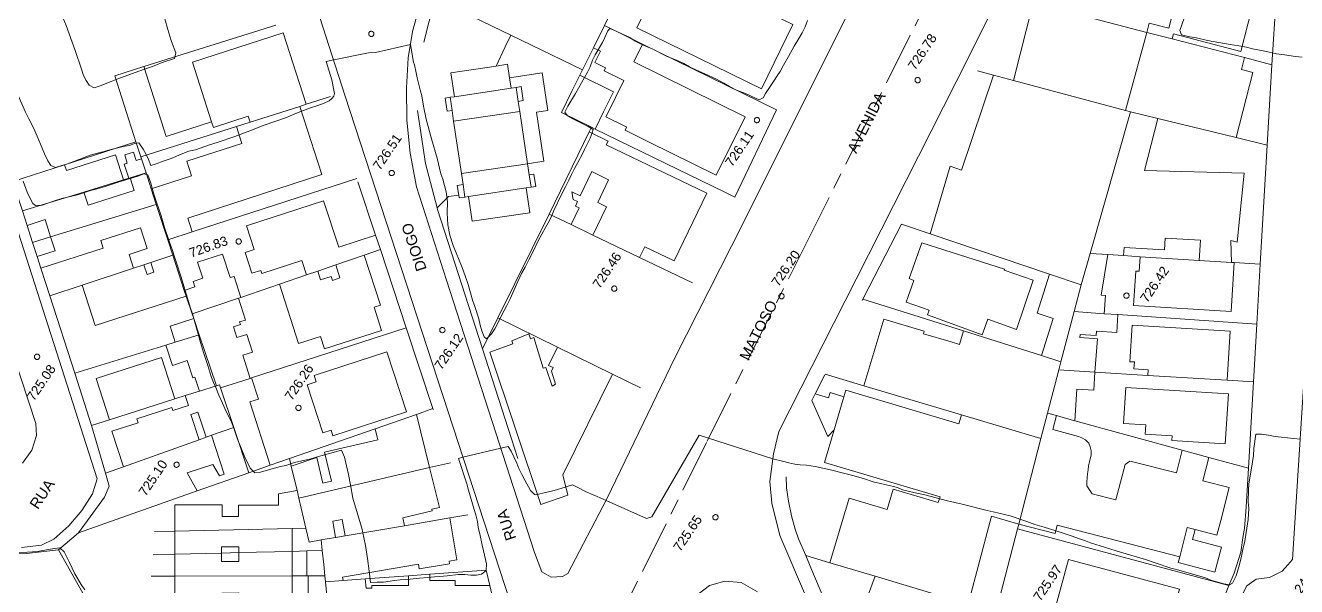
# Model space of a CAD drawing. Header units: metres. Extents: x 325024 to 7190115, y 7391967 to 10157759.
# Drawn here: x 326418.3 to 326656.3, y 7392474.5 to 7392579.5 of the extents above; entities that cross this region are included whole.
import ezdxf
from ezdxf.enums import TextEntityAlignment as Align

# ---------------------------------------------------------------- set-up
doc = ezdxf.new("R2010")
doc.units = ezdxf.units.M
doc.linetypes.add('T09', pattern=[17, 10, -2, 3, -2])
doc.layers.get('0').update_dxf_attribs({"lineweight": 18})
for name, color, linetype, lineweight in [('100_SIST_VIARIO_MEIO_FIO', 1, 'Continuous', 18), ('160_P_SIMP_ASF_TOP', 7, 'Continuous', 18), ('206_MURO_E_MURO_ARRIMO', 7, 'Continuous', 18), ('214_PROJ_BEIRAL_EDIF', 10, 'Continuous', 18), ('508_LM_SETOR_FISCAL', 136, 'T09', 18), ('604_CURVA_INTERM', 7, 'Continuous', 18), ('606_PTO_COTADO', 7, 'Continuous', 18), ('608_PTO_COTADO_INTERVIA', 1, 'Continuous', 18)]:
    doc.layers.add(name, color=color, linetype=linetype, lineweight=lineweight)
doc.styles.add('Style-Arial', font='arial.ttf', dxfattribs={"height": 1.75})

# ---------------------------------------------------------------- blocks, each defined once
blk = doc.blocks.new('SP09')
at = {"color": 0, "linetype": 'Continuous'}
blk.add_lwpolyline([(-0.03, -0.51), (-0.14, -0.49), (-0.24, -0.46), (-0.31, -0.42), (-0.35, -0.39), (-0.42, -0.31), (-0.47, -0.24), (-0.51, -0.15), (-0.52, -0.09), (-0.52, 0.03), (-0.51, 0.11), (-0.48, 0.2), (-0.44, 0.27), (-0.4, 0.33), (-0.32, 0.39), (-0.23, 0.44), (-0.15, 0.48), (-0.1, 0.48), (-0.03, 0.48), (0.08, 0.48), (0.19, 0.44), (0.27, 0.4), (0.35, 0.32), (0.41, 0.23), (0.46, 0.11), (0.48, 0.03), (0.48, -0.03), (0.47, -0.08), (0.44, -0.21), (0.38, -0.3), (0.31, -0.38), (0.23, -0.44), (0.1, -0.49), (0.02, -0.51)], close=True, dxfattribs=at)
blk = doc.blocks.new('SP10')
at = {"color": 0, "linetype": 'Continuous'}
blk.add_lwpolyline([(-0.03, -0.51), (-0.14, -0.49), (-0.24, -0.46), (-0.31, -0.42), (-0.35, -0.39), (-0.42, -0.31), (-0.47, -0.24), (-0.51, -0.15), (-0.52, -0.09), (-0.52, 0.03), (-0.51, 0.11), (-0.48, 0.2), (-0.44, 0.27), (-0.4, 0.33), (-0.32, 0.39), (-0.23, 0.44), (-0.15, 0.48), (-0.1, 0.48), (-0.03, 0.48), (0.08, 0.48), (0.19, 0.44), (0.27, 0.4), (0.35, 0.32), (0.41, 0.23), (0.46, 0.11), (0.48, 0.03), (0.48, -0.03), (0.47, -0.08), (0.44, -0.21), (0.38, -0.3), (0.31, -0.38), (0.23, -0.44), (0.1, -0.49), (0.02, -0.51)], close=True, dxfattribs=at)

msp = doc.modelspace()

# ---------------------------------------------------------------- linework, layer by layer
at = {"layer": '100_SIST_VIARIO_MEIO_FIO'}
msp.add_lwpolyline([(326594.844, 7392573.526), (326638.55, 7392661.62), (326640.725, 7392663.68), (326643.265, 7392665.266), (326646.8, 7392666.488), (326650.329, 7392667.199), (326654.068, 7392667.449), (326656.829, 7392667.302), (326659.009, 7392666.763), (326661.016, 7392665.757), (326663.255, 7392663.777), (326664.451, 7392661.945), (326665.577, 7392657.759), (326666.163, 7392654.059), (326666.129, 7392650.314), (326661.256, 7392569.768), (326655.499, 7392479.538), (326654.61, 7392478.541)], dxfattribs=at)
at = {"layer": '100_SIST_VIARIO_MEIO_FIO', "flags": 128}
for points in [[(326511.869, 7392462.807), (326478.053, 7392566.48), (326466.257, 7392603.175)], [(326492.934, 7392585.523), (326491.924, 7392582.629), (326490.759, 7392578.371), (326489.938, 7392573.457), (326489.609, 7392567.85), (326489.683, 7392561.785), (326490.32, 7392555.625), (326491.488, 7392549.303), (326497.085, 7392531.809), (326513.578, 7392480.846), (326514.972, 7392477.252), (326516.722, 7392476.227), (326518.833, 7392476.34), (326519.824, 7392476.908), (326527.151, 7392490.891), (326539.943, 7392517.446), (326550.493, 7392538.164), (326553.971, 7392545.135)], [(326553.971, 7392545.135), (326574.832, 7392586.94)], [(326573.788, 7392532.022), (326594.844, 7392573.526)], [(326414.435, 7392548.619), (326431.699, 7392494.632), (326430.834, 7392491.859), (326428.832, 7392488.692), (326426.41, 7392485.837), (326423.597, 7392483.365), (326421.26, 7392482.25), (326417.555, 7392481.777)], [(326409.052, 7392538.82), (326420.223, 7392504.972), (326420.315, 7392502.747), (326419.437, 7392500.031), (326417.723, 7392497.598)], [(326654.61, 7392478.541), (326653.566, 7392477.37), (326651.198, 7392476.187), (326648.709, 7392475.87), (326646.951, 7392474.59), (326643.565, 7392468.009), (326638.263, 7392460.508), (326636.857, 7392458.747), (326631.11, 7392454.11), (326604.218, 7392434.529), (326601.283, 7392433.072), (326599.409, 7392433.092), (326595.858, 7392434.74), (326590.308, 7392436.467), (326586.641, 7392436.699), (326580.818, 7392436.164), (326579.681, 7392436.891), (326559.482, 7392484.057), (326558.032, 7392490.084), (326557.637, 7392494.12), (326558.337, 7392499.291), (326559.333, 7392503.528), (326573.788, 7392532.022)], [(326543.977, 7392472.873), (326546.326, 7392474.653), (326549.19, 7392475.507), (326552.262, 7392475.231), (326555.338, 7392473.486)]]:
    msp.add_lwpolyline(points, dxfattribs=at)
at = {"layer": '206_MURO_E_MURO_ARRIMO'}
for p, q in [((326651.635, 7392572.165), (326652.618, 7392587.324)), ((326492.887, 7392576.411), (326494.828, 7392584.27)), ((326650.763, 7392557.108), (326651.635, 7392572.165)), ((326558.869, 7392563.73), (326551.088, 7392547.396)), ((326491.682, 7392563.595), (326493.155, 7392553.662)), ((326649.472, 7392534.815), (326650.763, 7392557.108)), ((326493.155, 7392553.662), (326495.339, 7392545.357)), ((326480.526, 7392550.216), (326483.834, 7392540.239)), ((326576.187, 7392530.434), (326582.301, 7392542.295)), ((326419.602, 7392538.896), (326418.571, 7392542.091)), ((326420.454, 7392536.257), (326419.602, 7392538.896)), ((326484.723, 7392537.559), (326489.547, 7392522.905)), ((326422.826, 7392528.905), (326421.158, 7392534.073)), ((326648.821, 7392523.583), (326649.472, 7392534.815)), ((326575.082, 7392528.29), (326576.187, 7392530.434)), ((326427.497, 7392514.431), (326422.826, 7392528.905)), ((326574.933, 7392528.001), (326575.082, 7392528.29)), ((326648.195, 7392512.771), (326648.821, 7392523.583)), ((326489.547, 7392522.905), (326494.527, 7392507.78)), ((326503.852, 7392518.945), (326510.469, 7392498.457)), ((326430.663, 7392504.618), (326427.497, 7392514.431)), ((326566.12, 7392510.551), (326567.908, 7392514.11)), ((326647.261, 7392496.64), (326648.195, 7392512.771)), ((326494.527, 7392507.78), (326494.592, 7392507.582)), ((326433.276, 7392495.679), (326430.663, 7392504.618)), ((326433.973, 7392493.293), (326433.276, 7392495.679)), ((326560.724, 7392495.035), (326560.772, 7392492.984)), ((326646.839, 7392489.364), (326647.261, 7392496.64)), ((326433.081, 7392491.198), (326433.973, 7392493.293)), ((326560.772, 7392492.984), (326561.125, 7392490.474)), ((326428.18, 7392484.558), (326433.081, 7392491.198)), ((326561.125, 7392490.474), (326561.713, 7392487.699)), ((326561.713, 7392487.699), (326562.377, 7392485.235)), ((326646.485, 7392485.365), (326646.839, 7392489.364)), ((326562.377, 7392485.235), (326563.034, 7392483.424)), ((326646.282, 7392484.052), (326646.485, 7392485.365)), ((326424.487, 7392481.327), (326428.18, 7392484.558)), ((326563.034, 7392483.424), (326564.371, 7392480.28)), ((326645.796, 7392480.924), (326646.282, 7392484.052)), ((326415.525, 7392480.77), (326418.49, 7392480.685)), ((326418.49, 7392480.685), (326424.487, 7392481.327)), ((326644.56, 7392476.978), (326645.796, 7392480.924)), ((326564.371, 7392480.28), (326565.34, 7392478.002)), ((326565.34, 7392478.002), (326577.589, 7392448.966)), ((326504.555, 7392477.55), (326505.219, 7392474.689)), ((326643.608, 7392474.653), (326644.56, 7392476.978)), ((326642.448, 7392471.822), (326643.608, 7392474.653))]:
    msp.add_line(p, q, dxfattribs=at)
at = {"layer": '206_MURO_E_MURO_ARRIMO', "flags": 128}
for points in [[(326532.239, 7392590.786), (326526.662, 7392579.497)], [(326509.123, 7392577.719), (326494.919, 7392584.639)], [(326465.15, 7392579.588), (326440.411, 7392571.811)], [(326558.869, 7392563.73), (326533.806, 7392576)], [(326524.611, 7392575.344), (326522.552, 7392571.176)], [(326646.519, 7392573.489), (326651.635, 7392572.165)], [(326599.538, 7392570.199), (326596.551, 7392570.996)], [(326470.842, 7392564.757), (326475.409, 7392566.211)], [(326549.073, 7392548.376), (326524.912, 7392560.127)], [(326425.58, 7392553.412), (326438.959, 7392557.73)], [(326650.763, 7392557.108), (326644.931, 7392558.531)], [(326439.989, 7392554.56), (326439.879, 7392554.899)], [(326437.606, 7392550.896), (326436.62, 7392550.593)], [(326480.32, 7392550.862), (326449.491, 7392540.881)], [(326551.088, 7392547.396), (326549.073, 7392548.376)], [(326524.526, 7392540.263), (326520.427, 7392542.234)], [(326587.668, 7392540.517), (326582.301, 7392542.295)], [(326422.981, 7392539.934), (326419.602, 7392538.896)], [(326543.131, 7392531.317), (326533.264, 7392536.061)], [(326623.881, 7392536.423), (326626.991, 7392536.228)], [(326644.592, 7392535.122), (326649.472, 7392534.815)], [(326422.826, 7392528.905), (326428.866, 7392530.898)], [(326465.826, 7392531.092), (326458.593, 7392528.616)], [(326575.082, 7392528.29), (326583.41, 7392525.655)], [(326583.41, 7392525.655), (326593.906, 7392522.333)], [(326506.729, 7392524.761), (326517.905, 7392519.281)], [(326622.802, 7392525.372), (326648.821, 7392523.583)], [(326489.547, 7392522.905), (326460.599, 7392513.522)], [(326444.579, 7392519.675), (326427.497, 7392514.431)], [(326528.198, 7392514.234), (326533.413, 7392511.677)], [(326567.976, 7392514.245), (326575.256, 7392512.075)], [(326628.424, 7392514.01), (326618.496, 7392514.632)], [(326648.195, 7392512.771), (326643.268, 7392513.079)], [(326448.182, 7392510.212), (326446.227, 7392509.587)], [(326491.455, 7392506.709), (326494.527, 7392507.78)], [(326433.989, 7392505.679), (326430.663, 7392504.618)], [(326634.864, 7392500.027), (326614.759, 7392505.518)], [(326450.771, 7392501.944), (326452.081, 7392502.413)], [(326467.708, 7392498.425), (326483.765, 7392504.026)], [(326464.101, 7392497.167), (326467.708, 7392498.425)], [(326467.708, 7392498.425), (326468.042, 7392497.007)], [(326497.882, 7392497.664), (326493.95, 7392496.743)], [(326647.261, 7392496.64), (326639.861, 7392498.661)], [(326433.276, 7392495.679), (326436.598, 7392496.869)], [(326450.427, 7392492.373), (326428.18, 7392484.558)], [(326501.122, 7392487.899), (326497.715, 7392487.316)], [(326604.023, 7392485.275), (326599.982, 7392469.641)], [(326604.023, 7392485.275), (326604.245, 7392486.134)], [(326643.608, 7392474.653), (326604.023, 7392485.275)], [(326442.4, 7392484.778), (326446.227, 7392484.862)], [(326424.487, 7392481.327), (326432.471, 7392467.146), (326429.336, 7392463.732), (326452.43, 7392461.742)], [(326442.168, 7392480.43), (326446.224, 7392480.529)], [(326454.991, 7392480.743), (326458.229, 7392480.822)], [(326468.216, 7392481.065), (326470.934, 7392481.132)], [(326564.371, 7392480.28), (326568.9, 7392478.927)], [(326441.791, 7392476.398), (326446.221, 7392476.412)], [(326468.213, 7392476.486), (326470.931, 7392476.495)], [(326481.894, 7392475.89), (326489.957, 7392476.481)], [(326493.964, 7392476.774), (326504.555, 7392477.55)]]:
    msp.add_lwpolyline(points, dxfattribs=at)
at = {"layer": '214_PROJ_BEIRAL_EDIF', "flags": 128}
for points in [[(326631.691, 7392592.627), (326635.519, 7392591.657), (326638.137, 7392590.994), (326637.45, 7392588.337), (326647.362, 7392585.772), (326647.228, 7392585.255), (326648.465, 7392584.935), (326645.808, 7392574.668), (326633.206, 7392577.928), (326632.965, 7392576.996), (326628.245, 7392578.217), (326628.664, 7392579.967), (326632.322, 7392579.02), (326633.519, 7392583.649), (326629.776, 7392584.617)], [(326557.175, 7392582.021), (326561.96, 7392579.678), (326556.068, 7392567.644), (326532.759, 7392579.056), (326537.291, 7392588.313), (326538.746, 7392591.283), (326544.075, 7392588.674), (326544.388, 7392589.314), (326550.661, 7392586.243), (326550.253, 7392585.41)], [(326624.201, 7392563.62), (326628.245, 7392578.217), (326606.933, 7392583.731), (326603.25, 7392569.209)], [(326453.129, 7392561.471), (326453.478, 7392560.395), (326459.99, 7392562.506), (326460.343, 7392561.415), (326469.612, 7392564.366), (326470.842, 7392564.757), (326466.509, 7392578.123), (326449.517, 7392572.615)], [(326630.295, 7392562.102), (326644.931, 7392558.531), (326648.077, 7392570.69), (326645.938, 7392571.243), (326646.519, 7392573.489), (326632.965, 7392576.996), (326628.245, 7392578.217), (326624.201, 7392563.62), (326625.187, 7392563.348)], [(326453.129, 7392561.471), (326444.634, 7392558.729), (326440.411, 7392571.811), (326435.002, 7392570.11), (326438.959, 7392557.73), (326439.879, 7392554.899), (326457.781, 7392560.599), (326460.343, 7392561.415), (326459.99, 7392562.506), (326453.478, 7392560.395)], [(326506.391, 7392571.921), (326508.53, 7392572.242), (326508.909, 7392569.713), (326509.2, 7392567.773), (326498.572, 7392566.18), (326497.902, 7392570.649)], [(326508.909, 7392569.713), (326515.024, 7392570.63), (326516.083, 7392563.569), (326513.977, 7392563.254), (326515.345, 7392554.127), (326512.269, 7392553.634), (326510.801, 7392563.43), (326510.52, 7392565.3), (326511.478, 7392565.443), (326511.086, 7392568.056), (326510.129, 7392567.912), (326509.2, 7392567.773)], [(326587.668, 7392540.517), (326609.98, 7392532.952), (326615.955, 7392530.926), (326617.632, 7392536.816), (326625.187, 7392563.348), (326624.201, 7392563.62), (326603.25, 7392569.209), (326599.538, 7392570.199), (326593.516, 7392552.439), (326591.395, 7392553.158)], [(326497.762, 7392566.058), (326498.133, 7392563.585), (326497.219, 7392563.448), (326496.848, 7392565.921)], [(326510.52, 7392565.3), (326510.129, 7392567.912), (326509.2, 7392567.773), (326498.572, 7392566.18), (326497.762, 7392566.058), (326498.133, 7392563.585), (326498.434, 7392561.576), (326510.801, 7392563.43)], [(326510.52, 7392565.3), (326510.129, 7392567.912), (326511.086, 7392568.056), (326511.478, 7392565.443)], [(326441.823, 7392548.919), (326442.769, 7392546.009), (326444.917, 7392539.4), (326449.491, 7392540.881), (326448.656, 7392543.457), (326473.752, 7392551.592), (326469.612, 7392564.366), (326460.343, 7392561.415), (326457.781, 7392560.599), (326458.81, 7392557.426), (326448.494, 7392554.082), (326449.374, 7392551.367)], [(326498.434, 7392561.576), (326510.801, 7392563.43), (326512.269, 7392553.634), (326499.903, 7392551.78)], [(326630.295, 7392562.102), (326625.187, 7392563.348), (326617.632, 7392536.816), (326620.915, 7392536.61), (326623.881, 7392536.423), (326623.979, 7392537.969), (326631.526, 7392537.495), (326631.664, 7392539.704), (326638.268, 7392539.289), (326638.032, 7392535.534), (326644.056, 7392535.155), (326643.939, 7392539.237), (326645.166, 7392538.919), (326646.424, 7392551.861), (326627.779, 7392552.377)], [(326516.341, 7392544.199), (326523.804, 7392559.592), (326527.372, 7392557.877), (326527.019, 7392557.142), (326545.824, 7392548.103), (326539.729, 7392535.422), (326534.228, 7392538.067), (326533.264, 7392536.061), (326524.526, 7392540.263), (326527.08, 7392545.575), (326525.408, 7392546.379), (326527.453, 7392550.634), (326524.312, 7392552.143), (326522.135, 7392547.614), (326520.579, 7392548.362), (326520.795, 7392546.95), (326521.65, 7392546.539), (326521.253, 7392545.713), (326521.941, 7392545.383), (326520.427, 7392542.234)], [(326429.225, 7392548.323), (326436.62, 7392550.593), (326435.098, 7392555.307), (326425.924, 7392552.346), (326425.58, 7392553.412), (326415.924, 7392550.295), (326417.702, 7392544.785)], [(326437.606, 7392550.896), (326437.852, 7392550.971), (326440.856, 7392551.893), (326439.989, 7392554.56), (326439.029, 7392554.25), (326438.525, 7392555.813), (326436.856, 7392555.274), (326437.344, 7392553.76), (326436.744, 7392553.567)], [(326429.225, 7392548.323), (326430.026, 7392545.84), (326438.614, 7392548.612), (326437.852, 7392550.971), (326440.856, 7392551.893), (326441.823, 7392548.919), (326442.769, 7392546.009), (326422.981, 7392539.934), (326421.935, 7392543.177), (326418.571, 7392542.091), (326417.702, 7392544.785)], [(326512.579, 7392551.568), (326512.269, 7392553.634), (326499.903, 7392551.78), (326500.213, 7392549.714), (326500.563, 7392547.381), (326501.225, 7392547.48), (326512.024, 7392549.1), (326512.929, 7392549.235)], [(326499.395, 7392547.752), (326499.126, 7392549.551), (326500.213, 7392549.714), (326500.563, 7392547.381), (326499.476, 7392547.218)], [(326512.929, 7392549.235), (326512.579, 7392551.568), (326513.461, 7392551.701), (326513.811, 7392549.367)], [(326501.225, 7392547.48), (326512.024, 7392549.1), (326512.719, 7392544.466), (326501.92, 7392542.847)], [(326438.513, 7392534.08), (326440.442, 7392534.717), (326441.723, 7392535.139), (326445.859, 7392536.504), (326444.917, 7392539.4), (326442.769, 7392546.009), (326422.981, 7392539.934), (326423.818, 7392537.343), (326420.454, 7392536.257), (326421.158, 7392534.073), (326432.809, 7392537.834), (326432.36, 7392539.225), (326439.816, 7392541.632), (326441.073, 7392537.737), (326437.686, 7392536.643)], [(326481.718, 7392536.53), (326476.354, 7392534.695), (326472.981, 7392533.54), (326470.909, 7392532.831), (326470.033, 7392535.534), (326462.507, 7392533.095), (326462.323, 7392533.663), (326460.673, 7392533.128), (326459.407, 7392537.034), (326461.117, 7392537.588), (326459.682, 7392542.014), (326474.097, 7392546.687), (326476.914, 7392537.996), (326483.834, 7392540.239), (326484.723, 7392537.559)], [(326586.124, 7392538.849), (326583.7, 7392532.133), (326584.631, 7392531.797), (326583.167, 7392527.741), (326587.455, 7392526.193), (326587.14, 7392525.32), (326597.415, 7392521.612), (326598.459, 7392524.506), (326603.816, 7392522.573), (326606.934, 7392531.833), (326601.527, 7392533.712), (326601.581, 7392533.862)], [(326441.723, 7392535.139), (326445.859, 7392536.504), (326448.002, 7392529.912), (326448.358, 7392528.816), (326431.314, 7392523.315), (326428.866, 7392530.898), (326438.513, 7392534.08), (326440.442, 7392534.717), (326441.027, 7392532.905), (326442.311, 7392533.319)], [(326449.479, 7392525.497), (326448.358, 7392528.816), (326448.002, 7392529.912), (326449.997, 7392530.559), (326449.659, 7392531.602), (326451.451, 7392532.183), (326450.48, 7392535.179), (326455.187, 7392536.705), (326456.612, 7392532.31), (326457.322, 7392532.54), (326458.593, 7392528.616), (326458.153, 7392528.466)], [(326476.354, 7392534.695), (326481.718, 7392536.53), (326484.758, 7392527.151), (326483.534, 7392526.754), (326484.939, 7392522.419), (326474.257, 7392518.956), (326473.493, 7392521.312), (326469.423, 7392519.992), (326465.826, 7392531.092), (326470.909, 7392532.831), (326472.981, 7392533.54), (326473.513, 7392531.9), (326475.505, 7392532.546), (326475.751, 7392531.787), (326477.149, 7392532.241)], [(326620.251, 7392525.548), (326614.619, 7392525.935), (326615.955, 7392530.926), (326617.632, 7392536.816), (326620.915, 7392536.61), (326619.705, 7392528.991), (326620.464, 7392528.943)], [(326626.991, 7392536.228), (326638.032, 7392535.534), (326644.056, 7392535.155), (326644.592, 7392535.122), (326644.015, 7392525.942), (326625.745, 7392527.09), (326626.15, 7392533.528), (326626.819, 7392533.486)], [(326608.487, 7392517.718), (326612.112, 7392516.571), (326614.619, 7392525.935), (326615.955, 7392530.926), (326609.98, 7392532.952), (326607.664, 7392525.633), (326610.688, 7392524.675)], [(326454.814, 7392511.646), (326460.37, 7392513.447), (326458.971, 7392517.761), (326460.775, 7392518.346), (326459.693, 7392521.685), (326457.866, 7392521.093), (326457.223, 7392523.076), (326458.536, 7392523.502), (326458.374, 7392524.004), (326459.483, 7392524.363), (326458.153, 7392528.466), (326449.479, 7392525.497), (326449.772, 7392524.631), (326450.803, 7392521.586), (326454.021, 7392512.077), (326454.608, 7392512.264)], [(326618.496, 7392514.632), (326611.721, 7392515.057), (326612.112, 7392516.571), (326614.619, 7392525.935), (326620.251, 7392525.548), (326622.802, 7392525.372), (326622.591, 7392522.016), (326618.779, 7392522.256), (326618.729, 7392521.448), (326615.725, 7392521.637), (326615.691, 7392521.081), (326619.018, 7392520.872)], [(326449.772, 7392524.631), (326450.803, 7392521.586), (326446.306, 7392520.205), (326445.339, 7392523.2)], [(326628.424, 7392514.01), (326643.268, 7392513.079), (326643.845, 7392522.263), (326625.504, 7392523.416), (326625.073, 7392516.573), (326625.885, 7392516.522), (326625.803, 7392515.219), (326628.489, 7392515.051)], [(326450.837, 7392511.06), (326454.021, 7392512.077), (326450.803, 7392521.586), (326446.306, 7392520.205), (326444.579, 7392519.675), (326445.802, 7392515.885), (326448.565, 7392516.777), (326449.615, 7392513.522), (326450.002, 7392513.647)], [(326528.198, 7392514.234), (326517.905, 7392519.281), (326516.224, 7392515.885), (326517.079, 7392515.461), (326516.737, 7392514.769), (326517.526, 7392512.337), (326516.866, 7392512.01), (326515.727, 7392515.511), (326515.222, 7392515.341), (326513.475, 7392521.074), (326512.829, 7392520.876), (326512.51, 7392521.756), (326509.32, 7392520.49), (326509.519, 7392519.894), (326505.188, 7392518.349), (326514.787, 7392489.807), (326519.816, 7392491.585), (326518.858, 7392495.361)], [(326471.03, 7392512.252), (326472.696, 7392512.792), (326472.301, 7392514.011), (326485.943, 7392518.433), (326489.593, 7392507.172), (326475.834, 7392502.712), (326475.492, 7392503.767), (326473.943, 7392503.265)], [(326433.989, 7392505.679), (326446.227, 7392509.587), (326443.724, 7392517.34), (326431.499, 7392513.394)], [(326454.021, 7392512.077), (326450.837, 7392511.06), (326448.182, 7392510.212), (326448.782, 7392508.353), (326445.889, 7392507.419), (326445.707, 7392507.981), (326439.13, 7392505.858), (326439.363, 7392505.136), (326434.443, 7392503.548), (326436.598, 7392496.869), (326450.771, 7392501.944), (326449.241, 7392506.683), (326450.565, 7392507.11), (326452.081, 7392502.413), (326453.112, 7392502.783), (326457.269, 7392504.271), (326454.814, 7392511.646), (326454.608, 7392512.264)], [(326464.101, 7392497.167), (326460.258, 7392509.023), (326461.887, 7392509.551), (326460.599, 7392513.522), (326460.37, 7392513.447), (326454.814, 7392511.646), (326457.269, 7392504.271), (326460.1, 7392495.771)], [(326624.263, 7392511.746), (326643.491, 7392510.538), (326642.905, 7392501.215), (326632.921, 7392501.843), (326632.974, 7392502.691), (326627.923, 7392503.008), (326628.032, 7392504.742), (326623.84, 7392505.006)], [(326566.12, 7392510.551), (326565.485, 7392509.286), (326568.511, 7392502.568), (326569.673, 7392503.833), (326571.517, 7392510.017), (326568.93, 7392510.789), (326568.635, 7392509.801)], [(326608.396, 7392502.194), (326593.548, 7392506.621), (326593.047, 7392504.94), (326571.885, 7392511.25), (326571.517, 7392510.017), (326569.673, 7392503.833), (326567.852, 7392497.724), (326589.505, 7392491.268), (326589.184, 7392490.191), (326580.722, 7392492.714), (326579.579, 7392488.883), (326572.498, 7392490.994), (326568.9, 7392478.927), (326577.357, 7392476.401), (326590.195, 7392472.565), (326594.798, 7392471.19), (326599.135, 7392487.658), (326604.245, 7392486.134)], [(326469.455, 7392491.003), (326493.95, 7392496.743), (326491.455, 7392506.709), (326483.765, 7392504.026), (326484.247, 7392501.97), (326474.28, 7392499.634), (326475.548, 7392494.219), (326473.955, 7392493.846), (326472.827, 7392498.66), (326468.042, 7392497.007), (326469.116, 7392492.443)], [(326453.112, 7392502.783), (326455.468, 7392495.483), (326454.61, 7392495.206), (326453.36, 7392497.305), (326448.574, 7392495.76), (326450.427, 7392492.373), (326460.1, 7392495.771), (326457.269, 7392504.271)], [(326473.617, 7392483.193), (326476.344, 7392483.66), (326475.818, 7392486.738), (326477.576, 7392487.038), (326478.102, 7392483.961), (326489.269, 7392485.871), (326488.929, 7392487.325), (326494.446, 7392488.618), (326494.363, 7392488.97), (326495.816, 7392489.293), (326493.95, 7392496.743), (326469.455, 7392491.003), (326470.773, 7392485.402), (326471.383, 7392482.811)], [(326469.116, 7392492.443), (326465.624, 7392491.839), (326465.622, 7392489.691), (326458.158, 7392489.696), (326458.156, 7392487.594), (326455.092, 7392487.596), (326455.093, 7392489.793), (326446.23, 7392489.799), (326446.227, 7392484.862), (326468.219, 7392485.346), (326470.773, 7392485.402), (326469.455, 7392491.003)], [(326454.991, 7392480.743), (326446.224, 7392480.529), (326446.227, 7392484.862), (326468.219, 7392485.346), (326468.216, 7392481.065), (326458.229, 7392480.822), (326458.225, 7392481.917), (326454.987, 7392481.907)], [(326477.747, 7392475.587), (326474.447, 7392475.345), (326474.335, 7392476.506), (326474.133, 7392478.601), (326473.841, 7392481.203), (326473.617, 7392483.193), (326476.344, 7392483.66), (326478.102, 7392483.961), (326489.269, 7392485.871), (326497.715, 7392487.316), (326499.052, 7392479.498), (326497.602, 7392479.25), (326497.689, 7392478.744), (326492.001, 7392477.771), (326491.845, 7392478.683), (326477.633, 7392476.252)], [(326634.393, 7392480.057), (326634.108, 7392478.995), (326640.926, 7392477.166), (326642.174, 7392481.82), (326636.792, 7392483.264), (326637.294, 7392485.135), (326635.805, 7392485.52)], [(326454.991, 7392480.743), (326446.224, 7392480.529), (326446.221, 7392476.412), (326468.213, 7392476.486), (326468.216, 7392481.065), (326458.229, 7392480.822), (326458.234, 7392479.157), (326454.996, 7392479.146)], [(326474.335, 7392476.506), (326474.133, 7392478.601), (326473.841, 7392481.203), (326470.934, 7392481.132), (326470.931, 7392476.495), (326471.229, 7392476.496)], [(326603.405, 7392464.845), (326623.583, 7392459.454), (326624.897, 7392464.369), (326628.096, 7392463.514), (326627.148, 7392459.963), (326632.492, 7392458.536), (326635.329, 7392461.394), (326636.56, 7392462.848), (326639.215, 7392466.444), (326632.808, 7392468.155), (326634.359, 7392473.963), (326613.534, 7392479.527), (326610.649, 7392468.729), (326604.856, 7392470.276)], [(326468.213, 7392476.486), (326446.221, 7392476.412), (326446.218, 7392472.148), (326455.065, 7392472.142), (326455.061, 7392473.261), (326458.23, 7392473.271), (326458.234, 7392472.14), (326468.21, 7392472.133)], [(326472.661, 7392472.13), (326471.226, 7392472.131), (326471.229, 7392476.496), (326474.335, 7392476.506), (326474.447, 7392475.345), (326474.756, 7392472.129)], [(326506.895, 7392467.307), (326505.219, 7392474.689), (326498.728, 7392474.68), (326498.727, 7392475.637), (326493.966, 7392475.631), (326493.964, 7392476.774), (326489.957, 7392476.481), (326489.96, 7392474.679), (326483.131, 7392474.67), (326483.131, 7392474.166), (326482.04, 7392474.164), (326481.894, 7392475.89), (326477.747, 7392475.587), (326474.447, 7392475.345), (326474.756, 7392472.129), (326475.181, 7392467.717), (326475.215, 7392467.27), (326498.795, 7392467.298)], [(326624.404, 7392451.934), (326610.571, 7392455.63), (326607.846, 7392449.831), (326609.314, 7392448.101), (326597.033, 7392437.783), (326576.572, 7392461.715), (326579.583, 7392464.18), (326574.508, 7392468.691), (326577.357, 7392476.401), (326590.195, 7392472.565), (326589.054, 7392472.184), (326596.235, 7392463.73), (326599.055, 7392466.053), (326603.405, 7392464.845), (326623.583, 7392459.454), (326627.97, 7392458.281)]]:
    msp.add_lwpolyline(points, close=True, dxfattribs=at)
at = {"layer": '214_PROJ_BEIRAL_EDIF'}
for points in [[(326533.806, 7392576), (326526.662, 7392579.497), (326524.611, 7392575.344), (326525.937, 7392574.689), (326524.899, 7392572.588), (326526.88, 7392571.609), (326526.602, 7392571.044), (326530.31, 7392569.212), (326527.175, 7392562.866)], [(326499.395, 7392547.752), (326499.476, 7392547.218), (326500.563, 7392547.381), (326501.225, 7392547.48), (326501.92, 7392542.847), (326512.719, 7392544.466), (326512.024, 7392549.1), (326512.929, 7392549.235), (326513.811, 7392549.367), (326513.461, 7392551.701), (326512.579, 7392551.568), (326512.269, 7392553.634), (326515.345, 7392554.127), (326513.977, 7392563.254), (326516.083, 7392563.569), (326515.024, 7392570.63), (326508.909, 7392569.713), (326508.53, 7392572.242), (326506.391, 7392571.921), (326508.078, 7392575.502)], [(326524.912, 7392560.127), (326524.225, 7392560.461), (326518.608, 7392563.193), (326520.597, 7392567.219)], [(326527.175, 7392562.866), (326526.947, 7392562.404), (326530.598, 7392560.601)], [(326530.598, 7392560.601), (326530.847, 7392560.478), (326530.831, 7392560.446)], [(326593.548, 7392506.621), (326575.256, 7392512.075), (326578.967, 7392524.521), (326586.544, 7392522.261), (326586.405, 7392521.796), (326591.568, 7392520.257)], [(326618.496, 7392514.632), (326618.283, 7392511.24), (326615.131, 7392511.438), (326614.759, 7392505.518), (326613.196, 7392505.945)], [(326604.245, 7392486.134), (326608.396, 7392502.194), (326609.618, 7392506.922), (326611.29, 7392506.466), (326610.618, 7392503.865), (326615.449, 7392502.585), (326616.078, 7392502.336), (326616.714, 7392501.942), (326617.268, 7392501.438), (326617.347, 7392501.297), (326617.633, 7392500.606), (326617.784, 7392499.875), (326617.793, 7392499.128), (326617.471, 7392497.793), (326617.329, 7392497.059), (326617.212, 7392496.321), (326617.118, 7392495.579), (326617.048, 7392494.835), (326617.002, 7392494.089), (326616.981, 7392493.341), (326618.014, 7392491.812), (326622.44, 7392490.685), (326624.146, 7392497.295), (326625.034, 7392497.972), (326625.377, 7392497.885)]]:
    msp.add_lwpolyline(points, dxfattribs=at)
at = {"layer": '214_PROJ_BEIRAL_EDIF', "flags": 128}
for points in [[(326508.078, 7392575.502), (326509.123, 7392577.719), (326522.552, 7392571.176), (326522.068, 7392570.197), (326520.597, 7392567.219)], [(326535.022, 7392557.673), (326547.584, 7392551.468), (326552.995, 7392562.423), (326532.179, 7392572.706), (326533.806, 7392576)], [(326520.597, 7392567.219), (326522.068, 7392570.197), (326528.353, 7392567.092), (326526.489, 7392563.32)], [(326520.597, 7392567.219), (326518.608, 7392563.193), (326524.225, 7392560.461), (326523.804, 7392559.592), (326516.341, 7392544.199), (326506.729, 7392524.761), (326503.852, 7392518.945), (326495.411, 7392545.082), (326495.339, 7392545.357), (326497.464, 7392547.463), (326499.395, 7392547.752)], [(326526.489, 7392563.32), (326524.912, 7392560.127)], [(326530.831, 7392560.446), (326530.552, 7392559.881), (326535.022, 7392557.673)], [(326591.568, 7392520.257), (326593.146, 7392519.786), (326593.906, 7392522.333), (326608.487, 7392517.718), (326612.112, 7392516.571), (326611.721, 7392515.057), (326609.925, 7392508.109)], [(326609.925, 7392508.109), (326611.721, 7392515.057), (326618.496, 7392514.632)], [(326609.925, 7392508.109), (326609.618, 7392506.922), (326608.396, 7392502.194), (326593.548, 7392506.621)], [(326613.196, 7392505.945), (326611.29, 7392506.466), (326609.618, 7392506.922), (326609.925, 7392508.109)], [(326625.377, 7392497.885), (326633.762, 7392495.747), (326634.864, 7392500.027), (326639.861, 7392498.661), (326638.726, 7392494.268), (326643.639, 7392492.998), (326642.05, 7392486.852)], [(326642.05, 7392486.852), (326641.336, 7392484.09), (326637.294, 7392485.135), (326635.805, 7392485.52), (326634.393, 7392480.057), (326611.463, 7392485.983), (326611.06, 7392484.423), (326604.245, 7392486.134)]]:
    msp.add_lwpolyline(points, dxfattribs=at)
at = {"layer": '508_LM_SETOR_FISCAL'}
for points in [[(326564.246, 7392538.336), (326626.965, 7392663.661), (326642.965, 7392694.154), (326654.498, 7392715.96), (326664.589, 7392743.934), (326668.559, 7392756.638), (326685.728, 7392754.927), (326688.969, 7392755.312), (326777.573, 7392750.14), (326836.997, 7392746.955), (326849.733, 7392746.274), (326865.657, 7392745.422), (326978.945, 7392739.362)], [(326177.681, 7392573.74), (326213.596, 7392545.797), (326216.905, 7392543.293), (326240.821, 7392525.201), (326292.769, 7392485.901), (326296.303, 7392483.227), (326362.025, 7392432.669), (326377.121, 7392420.529), (326448.736, 7392362.939), (326464.125, 7392350.513), (326467.673, 7392356.148), (326471.661, 7392361.206), (326475.524, 7392366.069), (326483.079, 7392374.858), (326518.647, 7392446.819), (326545.893, 7392501.662), (326564.246, 7392538.336)]]:
    msp.add_lwpolyline(points, dxfattribs=at)
at = {"layer": '604_CURVA_INTERM', "elevation": 728}
msp.add_lwpolyline([(326444.373, 7392580.728), (326444.91, 7392578.75), (326445.272, 7392577.526), (326445.602, 7392576.527), (326446.455, 7392574.402), (326446.145, 7392573.296), (326443.843, 7392572.562), (326442.653, 7392572.053), (326441.677, 7392571.72), (326440.736, 7392571.37), (326439.492, 7392570.949), (326435.569, 7392569.526), (326434.295, 7392568.991), (326432.252, 7392568.203), (326431.104, 7392567.856), (326430.177, 7392568.308), (326429.662, 7392569.216), (326429.165, 7392570.168), (326428.792, 7392571.348), (326427.587, 7392574.814), (326425.895, 7392579.487), (326424.966, 7392581.743)], dxfattribs=at)
at = {"layer": '604_CURVA_INTERM', "flags": 128}
for points, elevation in [([(326564.68, 7392580.416), (326564.232, 7392579.261), (326563.69, 7392578.134), (326563.097, 7392577.085), (326562.203, 7392575.606), (326561.125, 7392573.675), (326560.195, 7392572.056), (326559.558, 7392570.885), (326558.987, 7392570.062), (326558.317, 7392568.991), (326557.725, 7392568.114), (326556.854, 7392566.778), (326556.389, 7392565.987), (326555.651, 7392565.602), (326554.956, 7392565.895), (326553.08, 7392566.745), (326551.368, 7392567.403), (326550.06, 7392568.102), (326549.015, 7392568.735), (326547.666, 7392569.433), (326545.467, 7392570.445), (326543.883, 7392571.143), (326542.599, 7392571.783), (326541.522, 7392572.376), (326540.5, 7392572.868), (326538.417, 7392573.723), (326537.391, 7392574.221), (326536.481, 7392574.707), (326535.615, 7392575.113), (326534.523, 7392575.555), (326533.526, 7392576.015), (326532.452, 7392576.553), (326531.398, 7392577.229), (326530.035, 7392577.859), (326528.717, 7392578.511), (326527.652, 7392578.962), (326527.301, 7392578.528), (326526.732, 7392577.28), (326526.314, 7392576.315), (326524.955, 7392573.997), (326524.446, 7392573.024), (326523.998, 7392571.747), (326523.515, 7392570.778), (326521.236, 7392566.796)], 727), ([(326657.338, 7392573.581), (326656.081, 7392573.693), (326654.013, 7392573.983), (326652.507, 7392574.199), (326650.344, 7392574.705), (326647.984, 7392575.15), (326646.868, 7392575.449), (326645.455, 7392575.684), (326643.83, 7392575.932), (326639.576, 7392576.712), (326637.505, 7392577.176), (326636.291, 7392577.399), (326634.7, 7392577.758), (326634.431, 7392578.562), (326635.244, 7392580.86)], 727), ([(326521.236, 7392566.796), (326519.828, 7392564.421), (326519.275, 7392563.286), (326519.777, 7392562.603), (326520.657, 7392562.073), (326523.627, 7392560.626), (326524.548, 7392560.014), (326524.352, 7392559.385), (326523.972, 7392558.431), (326523.504, 7392557.401), (326522.948, 7392556.312), (326522.477, 7392555.343), (326521.695, 7392553.881), (326521.073, 7392552.761), (326520.485, 7392551.598), (326520.013, 7392550.576), (326519.385, 7392549.274), (326518.634, 7392547.843), (326517.203, 7392544.847), (326516.7, 7392543.633), (326516.154, 7392542.572), (326515.638, 7392541.692), (326514.976, 7392540.444), (326514.29, 7392539.194), (326513.321, 7392537.226), (326512.499, 7392535.632), (326511.843, 7392534.279), (326511.163, 7392533.066), (326510.135, 7392530.901), (326509.088, 7392528.468), (326508.374, 7392527.079), (326507.907, 7392526.121), (326506.173, 7392522.747), (326505.505, 7392521.763), (326504.56, 7392520.835), (326504.15, 7392521.211), (326503.723, 7392522.32), (326503.408, 7392523.434), (326503.139, 7392524.587), (326502.406, 7392526.9), (326502.063, 7392527.906), (326501.153, 7392531.031), (326500.609, 7392532.653), (326500.045, 7392534.175), (326498.363, 7392538.301), (326497.757, 7392540.231), (326497.381, 7392542.212), (326497.258, 7392544.438), (326497.293, 7392546.484), (326497.047, 7392548.355), (326496.412, 7392550.74), (326496.026, 7392551.738), (326495.338, 7392554.655), (326494.305, 7392558.302), (326493.318, 7392561.945), (326492.823, 7392564.421), (326492.46, 7392566.333), (326492.188, 7392567.439), (326491.591, 7392569.683), (326491.402, 7392570.666), (326491.082, 7392572.161), (326490.937, 7392572.641), (326490.356, 7392575.96), (326483.784, 7392574.474), (326482.502, 7392574.385), (326475.987, 7392573.06), (326474.564, 7392572.787), (326475.614, 7392569.302), (326476.033, 7392567.419), (326476.107, 7392566.769), (326475.978, 7392566.272), (326475.639, 7392565.834), (326475.15, 7392565.426), (326474.17, 7392564.966), (326472.986, 7392564.526), (326471.446, 7392564.013), (326470.342, 7392563.569), (326469.322, 7392563.202), (326468.26, 7392562.775), (326467.136, 7392562.286), (326462.959, 7392560.841), (326460.31, 7392559.802), (326457.468, 7392558.753), (326454.189, 7392557.628), (326452.7, 7392557.166), (326450.097, 7392556.243), (326448.832, 7392555.971), (326447.441, 7392555.406), (326445.558, 7392554.589), (326444.077, 7392554.086), (326442.755, 7392553.607), (326441.76, 7392553.295), (326441.318, 7392554.435), (326440.806, 7392555.471), (326440.313, 7392556.366), (326439.497, 7392557.548), (326438.726, 7392557.401), (326437.685, 7392557.071), (326436.56, 7392556.844), (326434.099, 7392556.215), (326432.985, 7392555.902), (326431.77, 7392555.607), (326430.361, 7392555.207), (326427.318, 7392554.061), (326425.928, 7392553.554), (326424.895, 7392553.219), (326423.89, 7392552.934), (326423.016, 7392553.289), (326422.491, 7392554.146), (326421.822, 7392555.489), (326421.118, 7392557.29), (326420.485, 7392558.805), (326419.759, 7392560.344), (326418.909, 7392562.046), (326418.267, 7392563.293), (326416.923, 7392566.405)], 727), ([(326646.689, 7392483.782), (326646.546, 7392482.984), (326646.181, 7392481.427), (326645.862, 7392479.843), (326645.424, 7392478.135), (326644.949, 7392476.452), (326644.273, 7392475.135), (326643.729, 7392474.826), (326642.656, 7392475.012), (326640.392, 7392475.627), (326639.203, 7392476.092), (326633.776, 7392477.66), (326632.739, 7392477.912), (326629.801, 7392478.883), (326627.954, 7392479.564), (326623.293, 7392480.92), (326617.682, 7392482.655), (326616.752, 7392483.05), (326615.439, 7392483.482), (326614.26, 7392483.922), (326612.204, 7392484.565), (326608.991, 7392485.599), (326607.229, 7392486.107), (326605.732, 7392486.641), (326602.632, 7392487.702), (326599.452, 7392488.489), (326598.335, 7392488.734), (326593.657, 7392489.883), (326590.882, 7392490.54), (326586.634, 7392491.618), (326584.619, 7392492.056), (326582.509, 7392492.603), (326581.52, 7392492.986), (326580.548, 7392493.278), (326579.449, 7392493.536), (326578.376, 7392493.742), (326576.958, 7392494.082), (326575.151, 7392494.712), (326573.2, 7392495.292), (326571.653, 7392495.638), (326569.01, 7392496.33), (326566.151, 7392496.94), (326564.518, 7392497.191), (326563.308, 7392497.247), (326562.294, 7392497.364), (326561.22, 7392497.617), (326560.235, 7392497.882), (326558.217, 7392498.407), (326544.399, 7392502.83), (326535.569, 7392487.51), (326534.528, 7392487.224), (326526.978, 7392490.562), (326525.334, 7392491.33), (326524.252, 7392491.769), (326523.099, 7392492.298), (326521.809, 7392492.965), (326520.697, 7392493.489), (326519.69, 7392493.188), (326519.326, 7392493.097), (326517.231, 7392492.463), (326515.958, 7392492.127), (326513.776, 7392491.643), (326513.574, 7392491.691), (326512.859, 7392492.453), (326511.772, 7392494.368), (326511.209, 7392495.457), (326510.641, 7392496.602), (326510.249, 7392497.592), (326509.733, 7392498.741), (326509.208, 7392499.833), (326508.661, 7392500.683), (326507.254, 7392500.387), (326500.156, 7392498.717), (326499.337, 7392498.455), (326500.904, 7392493.707), (326501.251, 7392492.515), (326501.524, 7392491.451), (326501.964, 7392489.93), (326502.656, 7392487.632), (326502.911, 7392486.621), (326503.038, 7392485.512), (326503.343, 7392484.332), (326503.802, 7392482.238), (326504.011, 7392481.177), (326504.56, 7392478.704), (326504.524, 7392477.467), (326503.682, 7392476.765), (326502.688, 7392476.612), (326501.664, 7392476.625), (326500.541, 7392476.717), (326499.299, 7392476.73), (326497.224, 7392476.461), (326495.873, 7392476.33), (326494.833, 7392476.283), (326493.612, 7392476.17), (326492.051, 7392476.061), (326490.31, 7392475.881), (326488.41, 7392475.712), (326487.371, 7392475.597), (326485.294, 7392475.32), (326484.149, 7392475.27), (326482.855, 7392475.262), (326482.77, 7392476.262), (326482.637, 7392477.375), (326482.318, 7392479.716), (326481.921, 7392482.16), (326481.62, 7392483.627), (326481.225, 7392485.433), (326479.88, 7392489.928), (326479.534, 7392491.039), (326479.122, 7392493.529), (326478.778, 7392495.435), (326477.978, 7392498.666), (326477.42, 7392500.022), (326473.122, 7392498.795), (326471.715, 7392498.413), (326468.66, 7392497.683), (326467.02, 7392497.157), (326466.02, 7392496.935), (326463.783, 7392496.3), (326462.302, 7392495.858), (326461.215, 7392495.774), (326460.349, 7392496.66), (326459.364, 7392498.697), (326457.945, 7392502.092), (326457.277, 7392504.137), (326456.842, 7392505.218), (326456.325, 7392506.31), (326455.862, 7392507.23), (326455.135, 7392508.804), (326454.474, 7392510.29), (326453.886, 7392511.711), (326453.455, 7392512.648), (326453.107, 7392513.589), (326452.784, 7392514.596), (326452.432, 7392515.85), (326451.625, 7392518.314), (326450.929, 7392520.614), (326450.131, 7392523.539), (326449.538, 7392525.514), (326449.187, 7392526.596), (326448.821, 7392527.861), (326447.334, 7392532.567), (326446.579, 7392535.052), (326446.206, 7392536.207), (326445.798, 7392537.4), (326445.149, 7392539.105), (326444.309, 7392541.689), (326443.706, 7392543.895), (326442.408, 7392547.529), (326442.026, 7392548.786), (326441.731, 7392549.968), (326441.205, 7392551.524), (326440.445, 7392551.705), (326439.477, 7392551.367), (326438.289, 7392550.978), (326435.824, 7392550.258), (326434.675, 7392549.836), (326433.034, 7392549.294), (326431.722, 7392548.925), (326430.423, 7392548.59), (326428.002, 7392547.834), (326425.093, 7392547.088), (326423.713, 7392546.694), (326422.484, 7392546.262), (326421.371, 7392545.895), (326420.144, 7392545.778), (326419.661, 7392546.176), (326419.131, 7392547.148), (326418.594, 7392548.319), (326417.843, 7392550.336)], 726), ([(326656.938, 7392502.084), (326653.392, 7392502.412), (326652.264, 7392502.578), (326651.016, 7392502.824), (326649.723, 7392502.979), (326648.615, 7392503.011), (326648.278, 7392500.293), (326648.171, 7392499.034), (326647.991, 7392497.811), (326647.344, 7392493.66), (326647.253, 7392492.61), (326647.225, 7392490.348), (326647.292, 7392489.072), (326647.207, 7392487.024), (326646.978, 7392485.395), (326646.689, 7392483.782)], 726), ([(326416.835, 7392480.783), (326420.467, 7392481.037), (326422.591, 7392481.42), (326423.685, 7392481.6), (326424.715, 7392481.731), (326425.537, 7392480.952), (326426.524, 7392478.998), (326427.546, 7392476.872), (326428.689, 7392474.848), (326429.358, 7392473.864)], 726)]:
    msp.add_lwpolyline(points, dxfattribs=dict(at, elevation=elevation))

# ---------------------------------------------------------------- block references
at = {"layer": '606_PTO_COTADO', "rotation": 55.83005668387076}
for p in [(326585.324, 7392569.304, 726.78), (326555.237, 7392561.831, 726.11), (326486.847, 7392551.918, 726.515), (326458.196, 7392539.102, 726.83), (326528.526, 7392530.275, 726.46), (326559.829, 7392528.855, 726.205), (326624.419, 7392528.959, 726.425), (326496.333, 7392522.518, 726.12), (326420.46, 7392517.512, 725.08), (326469.397, 7392507.941, 726.26), (326446.583, 7392497.312, 725.105)]:
    msp.add_blockref('SP09', p, dxfattribs=at)
at = {"layer": '608_PTO_COTADO_INTERVIA', "rotation": 55.83005668387076}
for p in [(326483.032, 7392577.96, 727.135), (326547.469, 7392487.464, 725.655)]:
    msp.add_blockref('SP10', p, dxfattribs=at)

# ---------------------------------------------------------------- texts
at = {"layer": '160_P_SIMP_ASF_TOP', "style": 'Style-Arial'}
for s, rotation, p in [('AVENIDA', 63.10077, (326572.936, 7392555.867)), ('DIOGO', 108.18871, (326492.482, 7392533.587)), ('MATOSO', 63.10077, (326552.76, 7392517.046)), ('RUA', 56.1748, (326419.746, 7392489.345)), ('RUA', 107.99312, (326509.231, 7392483.182))]:
    msp.add_text(s, height=2, rotation=rotation, dxfattribs=at).set_placement(p, align=Align.MIDDLE_LEFT)
at = {"layer": '606_PTO_COTADO', "style": 'Style-Arial'}
for s, rotation, p in [('726.78', 55.83006, (326586.182, 7392574.597, 726.78)), ('726.51', 55.83006, (326486.01, 7392555.849, 726.515)), ('726.11', 55.83006, (326551.948, 7392556.488, 726.11)), ('726.83', 19.30089, (326452.514, 7392538.093, 726.83)), ('726.46', 55.83006, (326527.147, 7392533.683, 726.46)), ('726.20', 55.83006, (326560.63, 7392534.063, 726.205)), ('726.42', 55.83006, (326629.675, 7392531.043, 726.425)), ('726.12', 55.83006, (326497.538, 7392518.485, 726.12)), ('726.26', 55.83006, (326469.506, 7392512.724, 726.26)), ('725.08', 55.83006, (326421.226, 7392512.657, 725.08)), ('725.10', 55.83006, (326442.154, 7392494.817, 725.105)), ('725.97', 55.83006, (326609.654, 7392475.169, 725.97))]:
    msp.add_text(s, height=1.75, rotation=rotation, dxfattribs=at).set_placement(p, align=Align.MIDDLE_CENTER)
at = {"layer": '608_PTO_COTADO_INTERVIA', "style": 'Style-Arial'}
for s, p in [('725.65', (326542.247, 7392484.461, 725.655)), ('725.24', (326655.826, 7392472.671, 725.24))]:
    msp.add_text(s, height=1.75, rotation=55.83006, dxfattribs=at).set_placement(p, align=Align.MIDDLE_CENTER)

doc.saveas('drawing.dxf')
